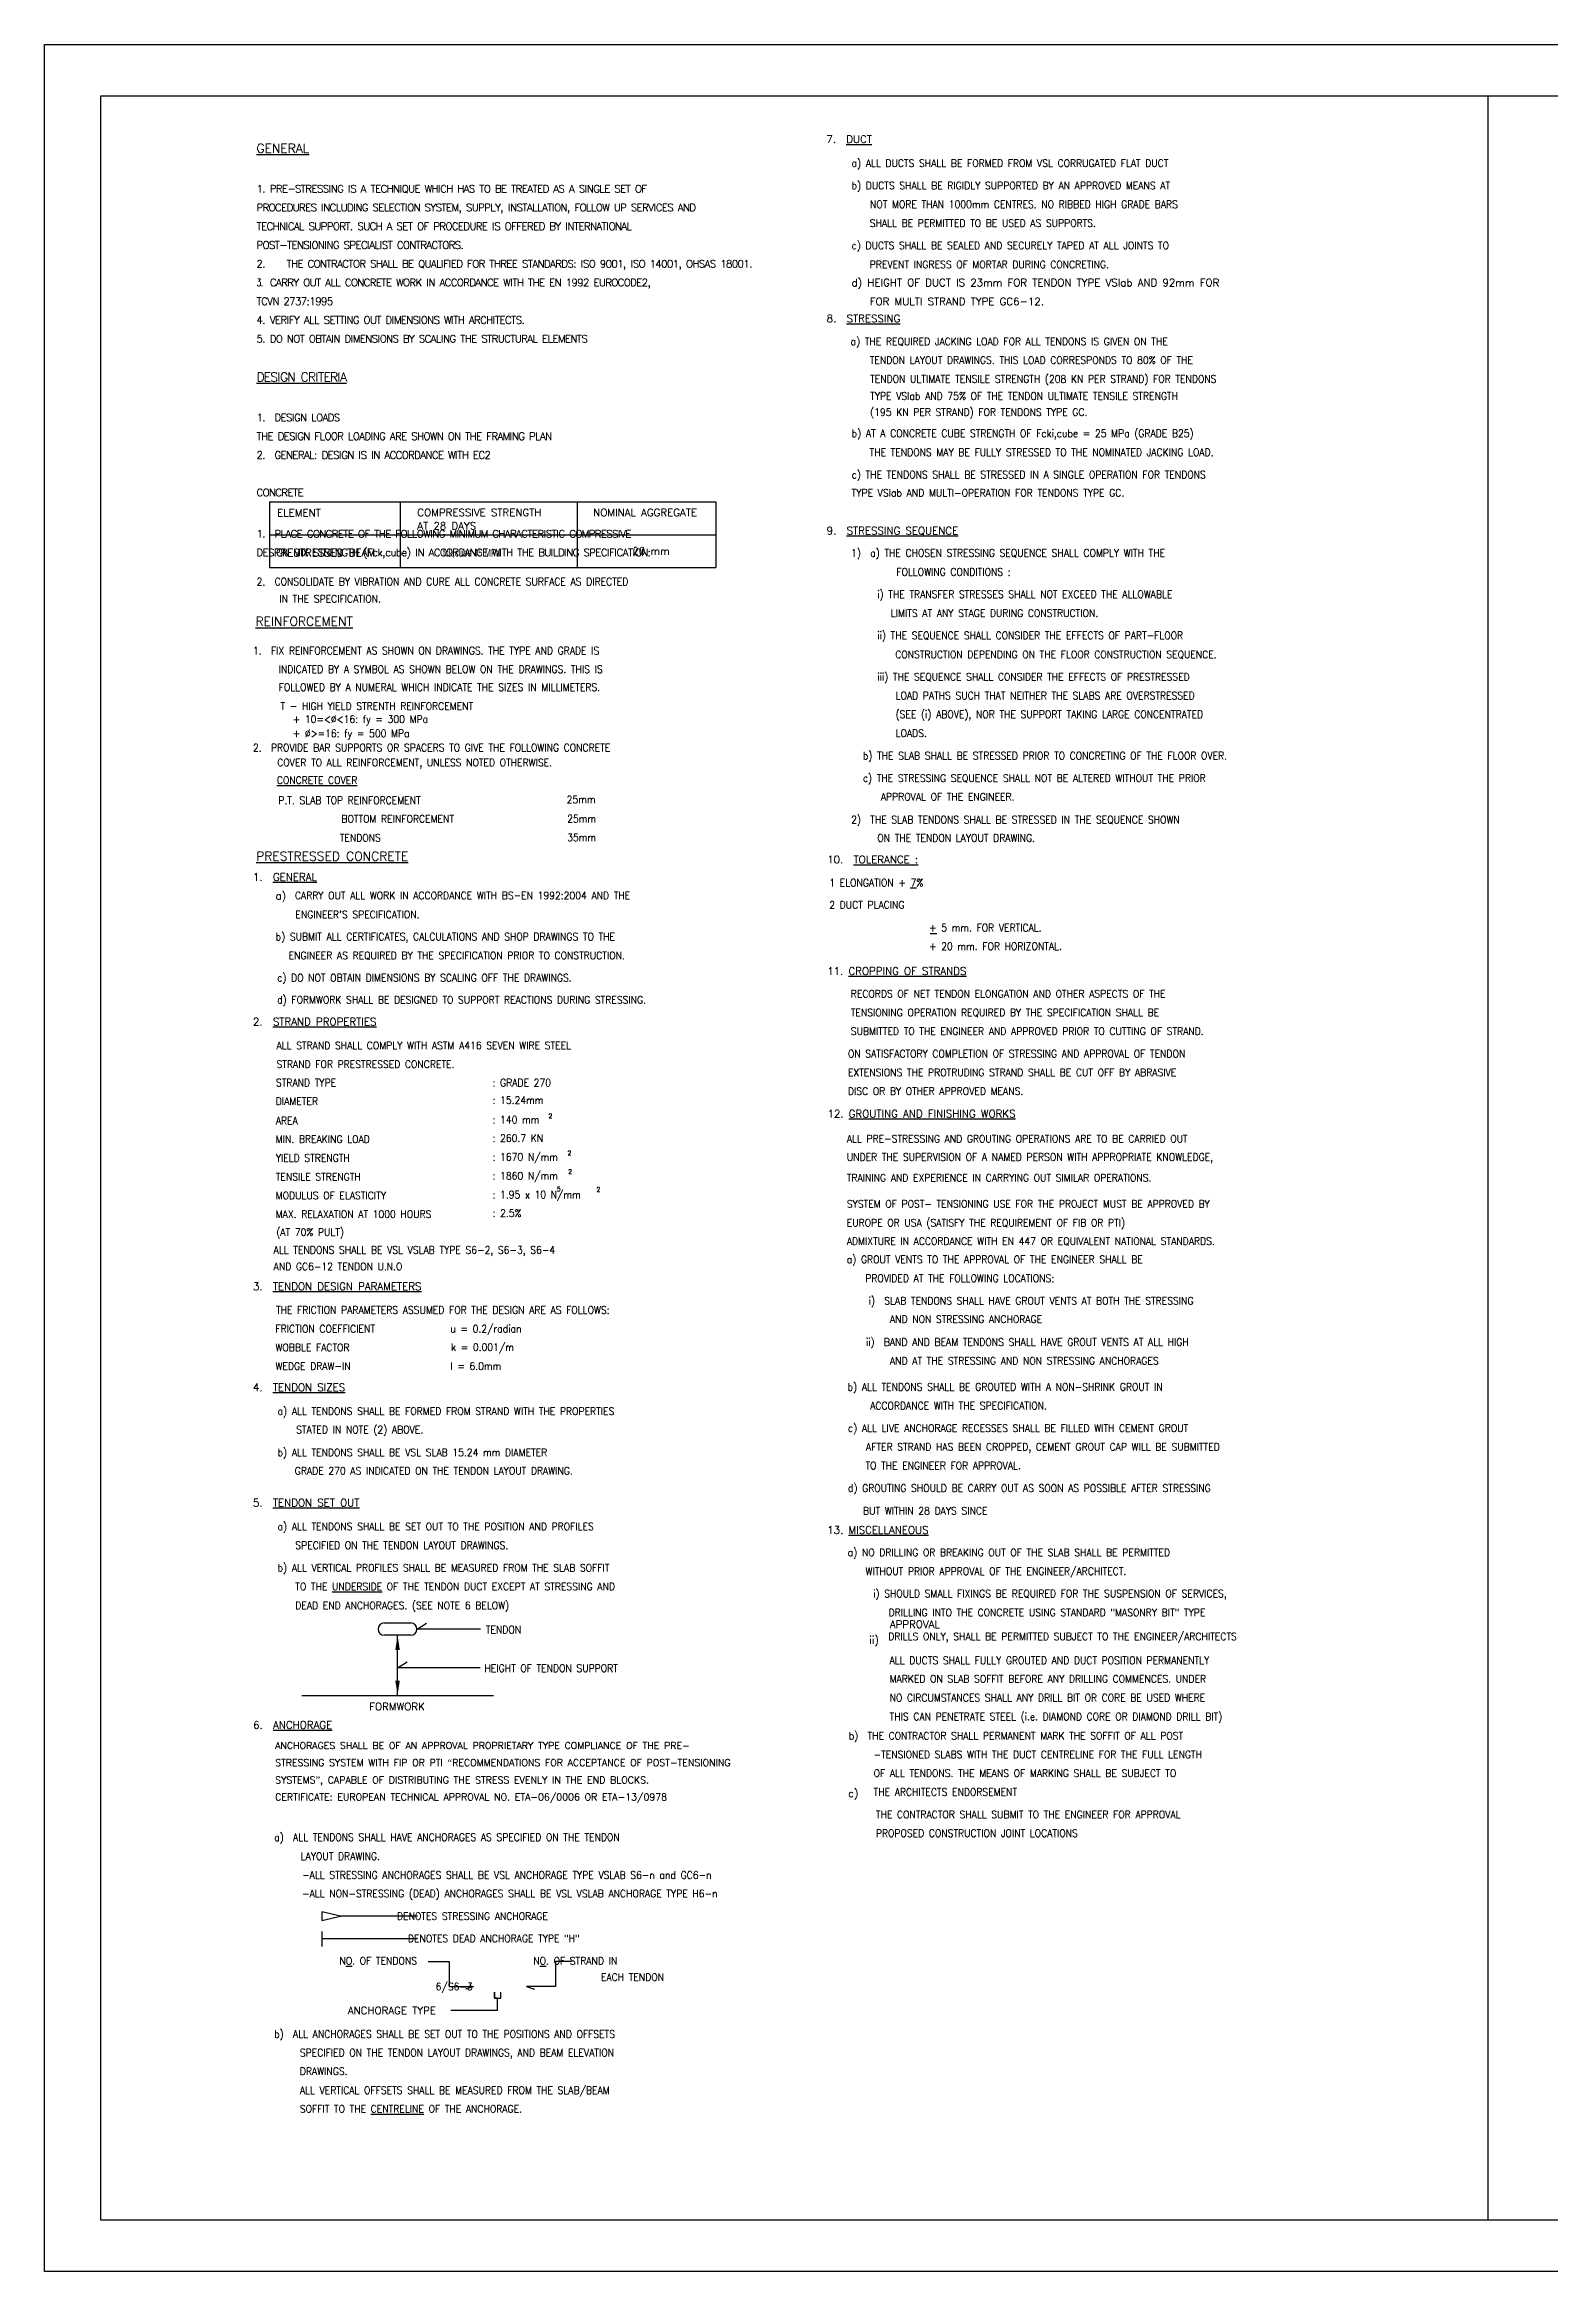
# Model space of a CAD drawing. Header units: millimetres. Extents: x -241424 to 696054, y -125618 to 93710.
# Drawn here: x 508739 to 548893, y -70002 to -10602 of the extents above; entities that cross this region are included whole.
import ezdxf
from ezdxf.enums import TextEntityAlignment as Align

# ---------------------------------------------------------------- set-up
doc = ezdxf.new("R2010")
doc.units = ezdxf.units.MM
doc.header["$LTSCALE"] = 7
doc.layers.get('0').update_dxf_attribs({"linetype": 'CONTINUOUS'})
doc.layers.get('Defpoints').update_dxf_attribs({"color": 6, "linetype": 'CONTINUOUS'})
for name, color, linetype in [('CDC_05_STEEL', 4, 'CONTINUOUS'), ('KC-Chidan', 9, 'CONTINUOUS'), ('STEEL', 5, 'CONTINUOUS'), ('STLEA', 2, 'CONTINUOUS'), ('STLEA-DIM', 7, 'CONTINUOUS'), ('STSEC', 3, 'CONTINUOUS'), ('STTXT80', 7, 'CONTINUOUS')]:
    doc.layers.add(name, color=color, linetype=linetype)
doc.styles.add('CENT', font='')
doc.styles.add('ROMANS', font='ROMANS.shx', dxfattribs={"width": 0.75})
doc.styles.get('CENT').set_extended_font_data('VNI-Helve-Condense')

msp = doc.modelspace()

# ---------------------------------------------------------------- linework, layer by layer
for p, q in [((514740.9, -22802.5), (526642.3, -22802.5)), ((514740.9, -22802.5), (514740.9, -24551.2)), ((518229.7, -24551.2), (518229.7, -22802.5)), ((522951.5, -24551.2), (522951.5, -22802.5)), ((526642.3, -22802.5), (526642.3, -24551.2)), ((514740.9, -23676.9), (526642.3, -23676.9)), ((514740.9, -24551.2), (526642.3, -24551.2)), ((531816.7, -33093.2), (531989.9, -33093.2))]:
    msp.add_line(p, q)
msp.add_lwpolyline([(522810.5, -61730.3), (522362, -61730.3), (522362, -62397.3), (521591.6, -62397.3), (521802.7, -62473.8)])
at = {"layer": 'CDC_05_STEEL', "color": 3}
msp.add_lwpolyline([(516629.3, -60525.5), (516132.3, -60413.8), (516132.3, -60642.2)], close=True, dxfattribs=at)
at = {"layer": 'Defpoints'}
for points in [[(508738.6, -10602.5), (592838.6, -10602.5), (592838.6, -70002.5), (508738.6, -70002.5)], [(510238.6, -11967.7), (581626.6, -11967.7), (581626.6, -68637.3), (510238.6, -68637.3)]]:
    msp.add_lwpolyline(points, close=True, dxfattribs=at)
at = {"layer": 'KC-Chidan'}
msp.add_line((547220.2, -11967.7), (547220.2, -68637.3), dxfattribs=at)
at = {"layer": 'STEEL'}
for p, q in [((518682.2, -60525.5), (516629.3, -60525.5)), ((516132.3, -60930.3), (516132.3, -61330.3)), ((518682.2, -61130.3), (516132.3, -61130.3))]:
    msp.add_line(p, q, dxfattribs=at)
at = {"layer": 'STLEA', "color": 7}
msp.add_line((518151.3, -54638.2), (518151.3, -53031.1), dxfattribs=at)
for points in [[(520363.5, -52872.6), (518677.7, -52872.6), (518925.4, -52712.7)], [(520353.2, -53904.1), (518151.3, -53904.1), (518408, -53744.2)]]:
    msp.add_lwpolyline(points, dxfattribs=at)
at = {"layer": 'STLEA-DIM'}
msp.add_line((532356.8, -34309.9), (532529.9, -34309.9), dxfattribs=at)
at = {"layer": 'STSEC'}
for points in [[(518151.3, -53031.1, 0, 120, 0), (518151.3, -53421.7, 120, 120, 0)], [(518151.3, -54638.2, 0, 120, 0), (518151.3, -54247.7, 120, 120, 0)]]:
    msp.add_lwpolyline(points, format="xyseb", dxfattribs=at)
at = {"layer": 'STTXT80'}
for p, q in [((517797.3, -52703.9), (518505.3, -52703.9)), ((518505.3, -53031.1), (517797.3, -53031.1)), ((515595.1, -54638.2), (520707.6, -54638.2))]:
    msp.add_line(p, q, dxfattribs=at)
for points in [[(518967.9, -61730.3), (519530.7, -61730.3), (519530.7, -62397.3), (520175.9, -62397.3), (519964.8, -62473.8)], [(519575.7, -63036.3), (520812, -63036.3), (520812, -62714.3), (520736.1, -62714.3), (520736.1, -62552.2), (520736.1, -62714.3), (520903.8, -62714.3), (520903.8, -62552.2)]]:
    msp.add_lwpolyline(points, dxfattribs=at)
for centre, start, end in [((517797.3, -52867.5), 90, 180), ((518505.3, -52867.5), 0, 90), ((517797.3, -52867.5), 180, 270), ((518505.3, -52867.5), 270, 0)]:
    msp.add_arc(centre, 163.6, start, end, dxfattribs=at)

# ---------------------------------------------------------------- texts
at = {"color": 6, "style": 'ROMANS'}
for s, height, p in [('7.  %%uDUCT', 200, (529583.8, -13226.8)), ('8.  %%uSTRESSING', 200, (529593.8, -18010.3)), ('9.  %%uSTRESSING SEQUENCE', 200, (529593.8, -23670.5)), ('%%uREINFORCEMENT', 240, (514364.3, -26108.9)), ('%%uPRESTRESSED CONCRETE', 240, (514382.4, -32371.7)), ('1.  %%uGENERAL', 200, (514295.9, -32907.5)), ('11. %%uCROPPING OF STRANDS', 200, (529607.5, -35414.9)), ('2.  %%uSTRAND PROPERTIES', 200, (514295.9, -36766.6)), ('12. %%uGROUTING AND FINISHING WORKS', 200, (529615.3, -39221.1)), ('3.  %%uTENDON DESIGN PARAMETERS', 200, (514295.9, -43826.5)), ('4.  %%UTENDON SIZES', 200, (514295.9, -46519.7)), ('5.  %%UTENDON SET OUT', 200, (514295.9, -49597)), ('13. %%uMISCELLANEOUS', 200, (529608.8, -50324.8)), ('6.  %%UANCHORAGE', 200, (514299.7, -55526.1))]:
    msp.add_text(s, height=height, dxfattribs=at).set_placement(p)
at = {"width": 0.9}
for s, style, p in [('a) ALL DUCTS SHALL BE FORMED FROM VSL CORRUGATED FLAT DUCT', 'ROMANS', (530257.9, -13868)), ('b) DUCTS SHALL BE RIGIDLY SUPPORTED BY AN APPROVED MEANS AT', 'ROMANS', (530257.9, -14463.7)), ('NOT MORE THAN 1000mm CENTRES. NO RIBBED HIGH GRADE BARS', 'ROMANS', (530750, -14963.8)), ('SHALL BE PERMITTED TO BE USED AS SUPPORTS.', 'ROMANS', (530742.2, -15466.6)), ('c) DUCTS SHALL BE SEALED AND SECURELY TAPED AT ALL JOINTS TO', 'ROMANS', (530257.9, -16060.8)), ('PREVENT INGRESS OF MORTAR DURING CONCRETING.', 'ROMANS', (530742.2, -16567.9)), ('a) THE REQUIRED JACKING LOAD FOR ALL TENDONS IS GIVEN ON THE', 'ROMANS', (530232.8, -18622.2)), ('TENDON LAYOUT DRAWINGS. THIS LOAD CORRESPONDS TO 80%%% OF THE', 'ROMANS', (530742.6, -19120.5)), ('TENDON ULTIMATE TENSILE STRENGTH (208 KN PER STRAND) FOR TENDONS', 'ROMANS', (530752.6, -19623)), ('TYPE VSlab AND 75%%% OF THE TENDON ULTIMATE TENSILE STRENGTH ', 'ROMANS', (530752.6, -20078)), ('(195 KN PER STRAND) FOR TENDONS TYPE GC. ', 'ROMANS', (530752.6, -20508)), ('b) AT A CONCRETE CUBE STRENGTH OF Fcki,cube = 25 MPa (GRADE B25)', 'ROMANS', (530259.7, -21073.2)), ('THE TENDONS MAY BE FULLY STRESSED TO THE NOMINATED JACKING LOAD.', 'ROMANS', (530736.7, -21578.8)), ('c) THE TENDONS SHALL BE STRESSED IN A SINGLE OPERATION FOR TENDONS', 'ROMANS', (530259.7, -22175.1)), ('TYPE VSlab AND MULTI-OPERATION FOR TENDONS TYPE GC.', 'ROMANS', (530259.7, -22662.1)), ('fck,cube 45 MPa', 'CENT', (519358.5, -24258.6)), ('1)  a) THE CHOSEN STRESSING SEQUENCE SHALL COMPLY WITH THE', 'ROMANS', (530245.9, -24264.1)), ('2.  CONSOLIDATE BY VIBRATION AND CURE ALL CONCRETE SURFACE AS DIRECTED', 'ROMANS', (514393.6, -25028.6)), ('FOLLOWING CONDITIONS :', 'ROMANS', (531450.5, -24771)), ('IN THE SPECIFICATION.', 'ROMANS', (514998.9, -25487.9)), ('i) THE TRANSFER STRESSES SHALL NOT EXCEED THE ALLOWABLE', 'ROMANS', (530943.6, -25365.7)), ('LIMITS AT ANY STAGE DURING CONSTRUCTION.', 'ROMANS', (531301.7, -25869.2)), ('1.  FIX REINFORCEMENT AS SHOWN ON DRAWINGS. THE TYPE AND GRADE IS', 'ROMANS', (514295.9, -26870.4)), ('ii) THE SEQUENCE SHALL CONSIDER THE EFFECTS OF PART-FLOOR', 'ROMANS', (530943.6, -26463.3)), ('INDICATED BY A SYMBOL AS SHOWN BELOW ON THE DRAWINGS. THIS IS', 'ROMANS', (514981.4, -27366)), ('CONSTRUCTION DEPENDING ON THE FLOOR CONSTRUCTION SEQUENCE.', 'ROMANS', (531422, -26970.2)), ('FOLLOWED BY A NUMERAL WHICH INDICATE THE SIZES IN MILLIMETERS.', 'ROMANS', (514981.4, -27846.5)), ('iii) THE SEQUENCE SHALL CONSIDER THE EFFECTS OF PRESTRESSED', 'ROMANS', (530943.6, -27569.9)), ('LOAD PATHS SUCH THAT NEITHER THE SLABS ARE OVERSTRESSED', 'ROMANS', (531431.3, -28069)), ('T - HIGH YIELD STRENTH REINFORCEMENT', 'ROMANS', (515028.6, -28348.6)), ('+ 10=<%%C<16: fy = 300 MPa', 'ROMANS', (515355.1, -28697.4)), ('(SEE (i) ABOVE), NOR THE SUPPORT TAKING LARGE CONCENTRATED', 'ROMANS', (531431.3, -28567.5)), ('+ %%C>=16: fy = 500 MPa', 'ROMANS', (515355.1, -29075.9)), ('LOADS.', 'ROMANS', (531431.3, -29070.7)), ('2.  PROVIDE BAR SUPPORTS OR SPACERS TO GIVE THE FOLLOWING CONCRETE', 'ROMANS', (514295.9, -29456.5)), ('COVER TO ALL REINFORCEMENT, UNLESS NOTED OTHERWISE.', 'ROMANS', (514942.7, -29854.3)), ('b) THE SLAB SHALL BE STRESSED PRIOR TO CONCRETING OF THE FLOOR OVER.', 'ROMANS', (530558, -29671.2)), ('%%UCONCRETE COVER', 'ROMANS', (514932.7, -30326.2)), ('c) THE STRESSING SEQUENCE SHALL NOT BE ALTERED WITHOUT THE PRIOR ', 'ROMANS', (530558, -30269.9)), ('P.T. SLAB TOP REINFORCEMENT', 'ROMANS', (514971.7, -30861.5)), ('25mm', 'ROMANS', (522659.6, -30841.2)), ('APPROVAL OF THE ENGINEER.', 'ROMANS', (531037.1, -30766.9)), ('BOTTOM REINFORCEMENT', 'ROMANS', (516655, -31357.8)), ('25mm', 'ROMANS', (522675.2, -31352.6)), ('2)  THE SLAB TENDONS SHALL BE STRESSED IN THE SEQUENCE SHOWN', 'ROMANS', (530245.9, -31378.4)), ('TENDONS', 'ROMANS', (516610.6, -31861.7)), ('35mm', 'ROMANS', (522675.2, -31855)), ('ON THE TENDON LAYOUT DRAWING.', 'ROMANS', (530945.8, -31866.5)), ('CARRY OUT ALL WORK IN ACCORDANCE WITH BS-EN 1992:2004 AND THE', 'ROMANS', (515413.8, -33399.6)), ('1 ELONGATION + 7%', 'ROMANS', (529662.9, -33059.9)), ("ENGINEER'S SPECIFICATION.", 'ROMANS', (515427.1, -33908.1)), ('2 DUCT PLACING ', 'ROMANS', (529662.9, -33650.5)), ('b) SUBMIT ALL CERTIFICATES, CALCULATIONS AND SHOP DRAWINGS TO THE ', 'ROMANS', (514900.5, -34498.4)), ('+ 5 mm. FOR VERTICAL.', 'ROMANS', (532324.6, -34260.1)), ('   ENGINEER AS REQUIRED BY THE SPECIFICATION PRIOR TO CONSTRUCTION.', 'ROMANS', (514844.3, -35000.3)), ('+ 20 mm. FOR HORIZONTAL.', 'ROMANS', (532324.6, -34754.8)), ('c) DO NOT OBTAIN DIMENSIONS BY SCALING OFF THE DRAWINGS.', 'ROMANS', (514942.3, -35594.4)), ('d) FORMWORK SHALL BE DESIGNED TO SUPPORT REACTIONS DURING STRESSING.', 'ROMANS', (514942.3, -36183.9)), ('RECORDS OF NET TENDON ELONGATION AND OTHER ASPECTS OF THE', 'ROMANS', (530236.2, -36022.4)), ('TENSIONING OPERATION REQUIRED BY THE SPECIFICATION SHALL BE', 'ROMANS', (530236.2, -36523.3)), ('SUBMITTED TO THE ENGINEER AND APPROVED PRIOR TO CUTTING OF STRAND.', 'ROMANS', (530236.2, -37021.6)), ('ALL STRAND SHALL COMPLY WITH ASTM A416 SEVEN WIRE STEEL', 'ROMANS', (514923.8, -37400.2)), ('ON SATISFACTORY COMPLETION OF STRESSING AND APPROVAL OF TENDON ', 'ROMANS', (530160.2, -37619.9)), ('STRAND FOR PRESTRESSED CONCRETE.', 'ROMANS', (514923.8, -37901.2)), ('EXTENSIONS THE PROTRUDING STRAND SHALL BE CUT OFF BY ABRASIVE', 'ROMANS', (530160.2, -38120)), ('STRAND TYPE', 'ROMANS', (514909.2, -38392.3)), (': GRADE 270', 'ROMANS', (520684.5, -38392.9)), ('DISC OR BY OTHER APPROVED MEANS.', 'ROMANS', (530160.2, -38618)), ('DIAMETER', 'ROMANS', (514903.6, -38887.5)), (': 15.24mm', 'ROMANS', (520684.5, -38861.8)), (': 140 mm', 'ROMANS', (520684.5, -39380.3)), ('AREA', 'ROMANS', (514903.6, -39406)), ('MIN. BREAKING LOAD', 'ROMANS', (514903.6, -39899.4)), (': 260.7 KN', 'ROMANS', (520684.5, -39873.7)), ('ALL PRE-STRESSING AND GROUTING OPERATIONS ARE TO BE CARRIED OUT', 'ROMANS', (530130.3, -39889.6)), ('YIELD STRENGTH', 'ROMANS', (514903.6, -40401.1)), (': 1670 N/mm', 'ROMANS', (520684.5, -40375.4)), ('UNDER THE SUPERVISION OF A NAMED PERSON WITH APPROPRIATE KNOWLEDGE,', 'ROMANS', (530130.3, -40377.1)), ('TENSILE STRENGTH', 'ROMANS', (514903.6, -40903.7)), (': 1860 N/mm', 'ROMANS', (520684.5, -40878)), ('TRAINING AND EXPERIENCE IN CARRYING OUT SIMILAR OPERATIONS.', 'ROMANS', (530130.3, -40931.1)), ('MODULUS OF ELASTICITY', 'ROMANS', (514903.6, -41404.8)), (': 1.95 x 10 N/mm', 'ROMANS', (520684.5, -41379.2)), ('SYSTEM OF POST- TENSIONING USE FOR THE PROJECT MUST BE APPROVED BY', 'ROMANS', (530130.3, -41627.1)), ('MAX. RELAXATION AT 1000 HOURS', 'ROMANS', (514903.6, -41899.4)), ('(AT 70%%% PULT)', 'ROMANS', (514918.3, -42380.6)), (': 2.5%%%', 'ROMANS', (520684.5, -41873.7)), ('EUROPE OR USA (SATISFY THE REQUIREMENT OF FIB OR PTI)', 'ROMANS', (530130.3, -42130.1)), ('ALL TENDONS SHALL BE VSL VSLAB TYPE S6-2, S6-3, S6-4 ', 'ROMANS', (514847.8, -42855)), ('ADMIXTURE IN ACCORDANCE WITH EN 447 OR EQUIVALENT NATIONAL STANDARDS.', 'ROMANS', (530130.3, -42619.1)), ('AND GC6-12 TENDON U.N.O', 'ROMANS', (514847.8, -43297)), ('a) GROUT VENTS TO THE APPROVAL OF THE ENGINEER SHALL BE ', 'ROMANS', (530130.3, -43107.6)), ('PROVIDED AT THE FOLLOWING LOCATIONS:', 'ROMANS', (530623.1, -43611.7)), ('THE FRICTION PARAMETERS ASSUMED FOR THE DESIGN ARE AS FOLLOWS:', 'ROMANS', (514910.6, -44456.6)), ('i)  SLAB TENDONS SHALL HAVE GROUT VENTS AT BOTH THE STRESSING', 'ROMANS', (530713.3, -44211.6)), ('AND NON STRESSING ANCHORAGE', 'ROMANS', (531280.4, -44702.1)), ('FRICTION COEFFICIENT', 'ROMANS', (514896, -44956.9)), ('u = 0.2/radian', 'ROMANS', (519559.4, -44956.9)), ('ii)  BAND AND BEAM TENDONS SHALL HAVE GROUT VENTS AT ALL HIGH ', 'ROMANS', (530639.3, -45312.2)), ('WOBBLE FACTOR', 'ROMANS', (514896, -45455)), ('k = 0.001/m', 'ROMANS', (519580.9, -45450)), ('AND AT THE STRESSING AND NON STRESSING ANCHORAGES', 'ROMANS', (531280.4, -45812)), ('WEDGE DRAW-IN', 'ROMANS', (514896, -45953)), ('l = 6.0mm', 'ROMANS', (519559.4, -45953)), ('b) ALL TENDONS SHALL BE GROUTED WITH A NON-SHRINK GROUT IN', 'ROMANS', (530150.8, -46509)), ('a) ALL TENDONS SHALL BE FORMED FROM STRAND WITH THE PROPERTIES ', 'ROMANS', (514952.4, -47155.8)), (' ACCORDANCE WITH THE SPECIFICATION.', 'ROMANS', (530628.9, -47009.6)), ('STATED IN NOTE (2) ABOVE.', 'ROMANS', (515447.6, -47648.4)), ('c) ALL LIVE ANCHORAGE RECESSES SHALL BE FILLED WITH CEMENT GROUT', 'ROMANS', (530161.4, -47608.1)), ('b) ALL TENDONS SHALL BE VSL SLAB 15.24 mm DIAMETER ', 'ROMANS', (514952.8, -48256.7)), ('AFTER STRAND HAS BEEN CROPPED, CEMENT GROUT CAP WILL BE SUBMITTED', 'ROMANS', (530642.2, -48108.6)), ('GRADE 270 AS INDICATED ON THE TENDON LAYOUT DRAWING.', 'ROMANS', (515410.9, -48745.6)), ('TO THE ENGINEER FOR APPROVAL.', 'ROMANS', (530628, -48607.2)), ('d) GROUTING SHOULD BE CARRY OUT AS SOON AS POSSIBLE AFTER STRESSING', 'ROMANS', (530161.4, -49206.9)), ('   BUT WITHIN 28 DAYS SINCE', 'ROMANS', (530161.4, -49812.4)), ('a) ALL TENDONS SHALL BE SET OUT TO THE POSITION AND PROFILES', 'ROMANS', (514952.4, -50231.6)), ('SPECIFIED ON THE TENDON LAYOUT DRAWINGS.', 'ROMANS', (515425.3, -50733.2)), ('a) NO DRILLING OR BREAKING OUT OF THE SLAB SHALL BE PERMITTED ', 'ROMANS', (530155, -50925.2)), ('b) ALL VERTICAL PROFILES SHALL BE MEASURED FROM THE SLAB SOFFIT', 'ROMANS', (514952.4, -51332.5)), ('TO THE %%uUNDERSIDE%%u OF THE TENDON DUCT EXCEPT AT STRESSING AND', 'ROMANS', (515425.3, -51834)), ('WITHOUT PRIOR APPROVAL OF THE ENGINEER/ARCHITECT.', 'ROMANS', (530631.8, -51425.5)), ('DEAD END ANCHORAGES. (SEE NOTE 6 BELOW)', 'ROMANS', (515425.3, -52337.5)), ('i) SHOULD SMALL FIXINGS BE REQUIRED FOR THE SUSPENSION OF SERVICES,', 'ROMANS', (530834.2, -52021.6)), ('TENDON', 'ROMANS', (520506.3, -52983.3)), ('DRILLING INTO THE CONCRETE USING STANDARD "MASONRY BIT" TYPE', 'ROMANS', (531243.4, -52525.4)), ('DRILLS ONLY, SHALL BE PERMITTED SUBJECT TO THE ENGINEER/ARCHITECTS', 'ROMANS', (531233.5, -53164.3)), ('HEIGHT OF TENDON SUPPORT', 'ROMANS', (520468.5, -54013)), ('b)  THE CONTRACTOR SHALL PERMANENT MARK THE SOFFIT OF ALL POST', 'ROMANS', (530181.1, -55813.9)), ('-TENSIONED SLABS WITH THE DUCT CENTRELINE FOR THE FULL LENGTH', 'ROMANS', (530845.3, -56313)), ('OF ALL TENDONS. THE MEANS OF MARKING SHALL BE SUBJECT TO', 'ROMANS', (530845.3, -56813.2)), ('THE ARCHITECTS ENDORSEMENT', 'ROMANS', (530845.3, -57314.2)), ('THE CONTRACTOR SHALL SUBMIT TO THE ENGINEER FOR APPROVAL', 'ROMANS', (530905.8, -57912.3)), ('a)  ALL TENDONS SHALL HAVE ANCHORAGES AS SPECIFIED ON THE TENDON ', 'ROMANS', (514863.3, -58520.7)), ('PROPOSED CONSTRUCTION JOINT LOCATIONS', 'ROMANS', (530905.8, -58414)), ('LAYOUT DRAWING.', 'ROMANS', (515567.4, -59027.7)), ('-ALL STRESSING ANCHORAGES SHALL BE VSL ANCHORAGE TYPE VSLAB S6-n and GC6-n', 'ROMANS', (515608.3, -59528.8)), ('-ALL NON-STRESSING (DEAD) ANCHORAGES SHALL BE VSL VSLAB ANCHORAGE TYPE H6-n', 'ROMANS', (515606, -60022.6)), ('                 DENOTES STRESSING ANCHORAGE', 'ROMANS', (515854.7, -60624.4)), ('                    DENOTES DEAD ANCHORAGE TYPE "H"', 'ROMANS', (515744.6, -61219.1)), ('N%%UO%%U. OF TENDONS                      N%%UO%%U. OF STRAND IN', 'ROMANS', (516602.5, -61816.4)), ('                        6/S6-3', 'ROMANS', (515947.2, -62502.7)), ('EACH TENDON', 'ROMANS', (523573.7, -62251.4)), ('b)  ALL ANCHORAGES SHALL BE SET OUT TO THE POSITIONS AND OFFSETS ', 'ROMANS', (514861.8, -63769.7)), ('SPECIFIED ON THE TENDON LAYOUT DRAWINGS, AND BEAM ELEVATION', 'ROMANS', (515545.2, -64266.2)), ('DRAWINGS.', 'ROMANS', (515545.2, -64761)), ('ALL VERTICAL OFFSETS SHALL BE MEASURED FROM THE SLAB/BEAM', 'ROMANS', (515545.4, -65269.1)), ('SOFFIT TO THE %%uCENTRELINE%%u OF THE ANCHORAGE.', 'ROMANS', (515545.4, -65765.2))]:
    msp.add_text(s, height=200, dxfattribs=dict(at, style=style)).set_placement(p)
at = {"style": 'ROMANS'}
for s, p in [('d) HEIGHT OF DUCT IS 23mm FOR TENDON TYPE VSlab AND 92mm FOR', (530257.9, -17052.3)), ('FOR MULTI STRAND TYPE GC6-12.', (530742.2, -17555.1)), ('ELEMENT', (514939.2, -23192.9)), ('COMPRESSIVE STRENGTH', (518678.9, -23184.8)), ('NOMINAL AGGREGATE', (523368.2, -23184.8)), ('AT 28 DAYS', (518678.9, -23540.8)), ('PRESTRESSED BEAM', (514852.2, -24255.6)), ('20 mm', (524413.4, -24212.9)), ('a)', (514899.2, -33409.9)), ('APPROVAL', (531276.1, -52839.6)), ('c)  ', (530164.8, -57350.3))]:
    msp.add_text(s, height=200, dxfattribs=at).set_placement(p)
for s, p in [('2', (522226.5, -39182.1)), ('2', (522734.2, -40167)), ('2', (522750.9, -40666.6)), ('5', (522450.8, -41128.8)), ('2', (523505.8, -41144.4))]:
    msp.add_text(s, height=120, dxfattribs=at).set_placement(p, align=Align.MIDDLE)
msp.add_text('ii)', height=200, dxfattribs=at).set_placement((530986.8, -53258.5), align=Align.RIGHT)
at = {"style": 'ROMANS', "width": 0.9}
for s, p in [('ALL DUCTS SHALL FULLY GROUTED AND DUCT POSITION PERMANENTLY', (531271.4, -53862.5)), ('MARKED ON SLAB SOFFIT BEFORE ANY DRILLING COMMENCES. UNDER', (531271.4, -54357)), ('NO CIRCUMSTANCES SHALL ANY DRILL BIT OR CORE BE USED WHERE', (531271.4, -54858.8)), ('THIS CAN PENETRATE STEEL (i.e. DIAMOND CORE OR DIAMOND DRILL BIT)', (531271.4, -55362.4))]:
    msp.add_text(s, height=200, dxfattribs=at).set_placement(p, align=Align.BOTTOM_LEFT)
at = {"char_height": 200, "attachment_point": 1, "line_spacing_factor": 1.5, "style": 'ROMANS'}
for s, insert, width in [('{\\H1.2x;\\W1;\\L\\C6;GENERAL\\P\\H0.83333x;\\l\\C256;\\P\\T0.9;1. PRE-STRESSING IS A TECHNIQUE WHICH HAS TO BE TREATED AS A SINGLE SET OF PROCEDURES INCLUDING SELECTION SYSTEM, SUPPLY, INSTALLATION, FOLLOW UP SERVICES AND TECHNICAL SUPPORT. SUCH A SET OF PROCEDURE IS OFFERED BY INTERNATIONAL POST-TENSIONING SPECIALIST CONTRACTORS.\\P2. ^ITHE CONTRACTOR SHALL BE QUALIFIED FOR THREE STANDARDS: ISO 9001, ISO 14001, OHSAS 18001.\\P\\W0.75;3.  \\W1;CARRY OUT ALL CONCRETE WORK IN ACCORDANCE WITH THE EN 1992 EUROCODE2,\\PTCVN 2737:1995 \\P4. VERIFY ALL SETTING OUT DIMENSIONS WITH ARCHITECTS.\\P5. DO NOT OBTAIN DIMENSIONS BY SCALING THE STRUCTURAL ELEMENTS\\P\\P\\H1.2x;\\LDESIGN CRITERIA\\P\\H0.83333x;\\l\\P1.  DESIGN LOADS\\PTHE DESIGN FLOOR LOADING ARE SHOWN ON THE FRAMING PLAN\\P2.  GENERAL: DESIGN IS IN ACCORDANCE WITH EC2\\P\\PCONCRETE\\H1.2x;\\L\\C6;\\P\\l\\C256;\\P\\H0.83333x;1.  PLACE CONCRETE OF THE FOLLOWING MINIMUM CHARACTERISTIC COMPRESSIVE\\PDESIGN MIX STRENGTH (Fck,cube) IN ACCORDANCE WITH THE BUILDING SPECIFICATION:}', (514389.6, -13249.8), 12927), ('{\\H0.9167x;\\W1;ANCHORAGES SHALL BE OF AN APPROVAL PROPRIETARY TYPE COMPLIANCE OF THE PRE- STRESSING SYSTEM WITH FIP OR PTI \\fTimes New Roman|b0|i0|c0|p18;“\\Fromans|c0;RECOMMENDATIONS FOR ACCEPTANCE OF POST-TENSIONING SYSTEMS\\fTimes New Roman|b0|i0|c0|p18;”\\Fromans|c0;, CAPABLE OF DISTRIBUTING THE STRESS EVENLY IN THE END BLOCKS.\\PCERTIFICATE: EUROPEAN TECHNICAL APPROVAL NO. ETA-06/0006 OR ETA-13/0978}', (514887.6, -55882.6), 12115.5)]:
    msp.add_mtext(s, dxfattribs=dict(at, insert=insert, width=width))
at = {"layer": 'STTXT80', "color": 6, "style": 'ROMANS'}
msp.add_text('10.  %%UTOLERANCE :', height=200, dxfattribs=at).set_placement((529607.5, -32441.9))
at = {"layer": 'STTXT80', "style": 'ROMANS'}
for s, p in [('FORMWORK', (517396.6, -55034.1)), ('ANCHORAGE TYPE', (516826, -63141.8))]:
    msp.add_text(s, height=200, dxfattribs=at).set_placement(p)

doc.saveas('drawing.dxf')
